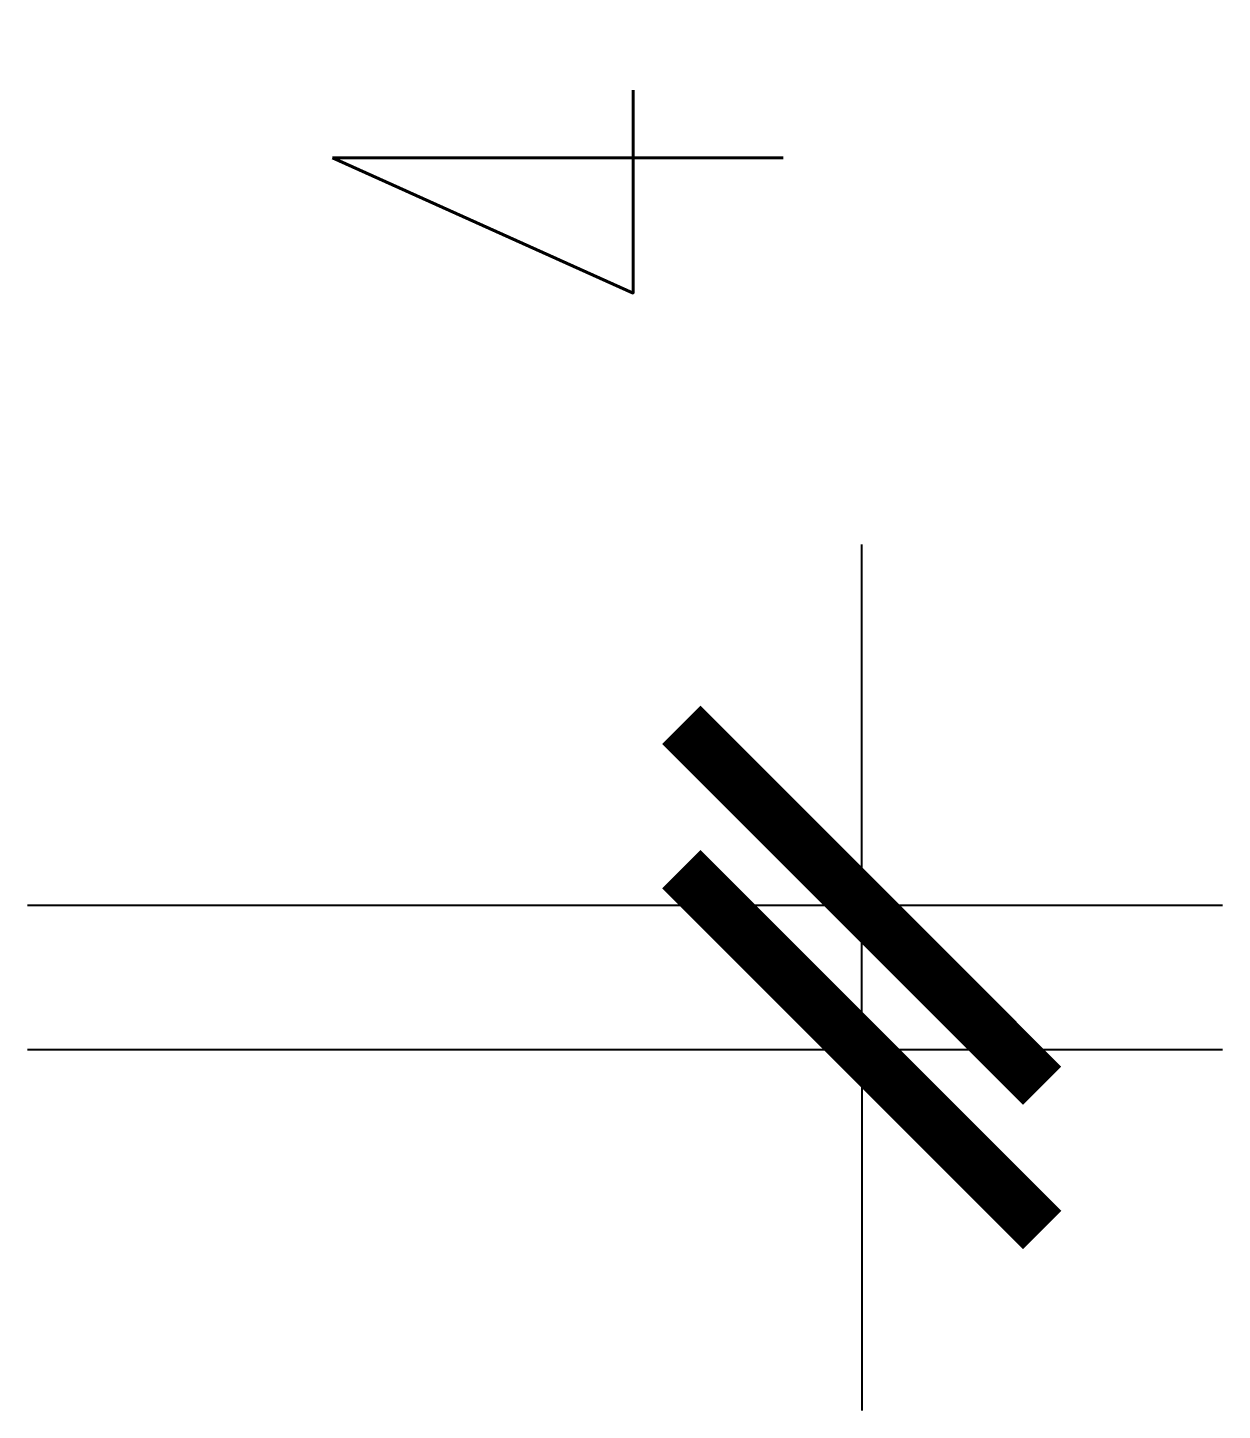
# Model space of a CAD drawing. Extents: x -5343388 to 7033982, y -486386 to 188356.
# Drawn here: x 590275 to 590938, y -4557 to -3791 of the extents above; entities that cross this region are included whole.
import ezdxf

# ---------------------------------------------------------------- set-up
doc = ezdxf.new("R2010")
doc.units = 0
doc.header["$MEASUREMENT"] = 0
doc.linetypes.add('CENTER2', pattern=[1.125, 0.75, -0.125, 0.125, -0.125])
doc.layers.add('3', color=3, linetype='CENTER2')
doc.styles.add('RMS', font='romans.shx', dxfattribs={"width": 0.7, "bigfont": 'vns.shx'})
doc.dimstyles.new('1-10', dxfattribs={"dimtxt": 500, "dimasz": 200, "dimexe": 200, "dimexo": 0, "dimgap": 150, "dimtad": 1, "dimdec": 0, "dimzin": 12, "dimdsep": 46, "dimtxsty": 'RMS', "dimblk1": 'ARCHTICK', "dimblk2": 'ARCHTICK', "dimsah": 1, "dimcen": 0.09, "dimdle": 100, "dimclrd": 1, "dimclre": 1, "dimclrt": 7, "dimadec": 0, "dimazin": 0, "dimtfac": 1, "dimtdec": 0, "dimtix": 1, "dimtmove": 2, "dimatfit": 3, "dimldrblk": 'ARCHTICK', "dimfxl": 1, "dimtvp": 0.249377, "dimtolj": 1, "dimtzin": 12, "dimarcsym": 0})

# ---------------------------------------------------------------- blocks, each defined once
blk = doc.blocks.new('_ArchTick')
at = {"color": 0, "linetype": 'ByBlock', "const_width": 0.15}
blk.add_lwpolyline([(-0.5, -0.5), (0.5, 0.5)], dxfattribs=at)
blk = doc.blocks.new('*D131')
at = {"layer": '3', "color": 1, "linetype": 'ByBlock', "lineweight": -2, "transparency": 16777216}
for p, q in [((590737.94, -4277.47), (590737.94, -4077.47)), ((590275.36, -4277.47), (590937.94, -4277.47)), ((590737.94, -4357.47), (590737.94, -4277.47)), ((590275.36, -4357.47), (590937.94, -4357.47)), ((590737.94, -4357.47), (590737.94, -4557.47))]:
    blk.add_line(p, q, dxfattribs=at)
at = {"layer": 'DEFPOINTS', "color": 0, "linetype": 'ByBlock', "transparency": 16777216}
for p in [(590275.36, -4277.47), (590737.94, -4277.47), (590275.36, -4357.47)]:
    blk.add_point(p, dxfattribs=at)
at = {"layer": '3', "color": 1, "linetype": 'ByBlock', "lineweight": -2, "transparency": 16777216, "xscale": 200, "yscale": 200, "zscale": 200}
for p, rotation in [((590737.94, -4277.47), 270), ((590737.94, -4357.47), 90)]:
    blk.add_blockref('_ArchTick', p, dxfattribs=dict(at, rotation=rotation))
at = {"layer": '3', "color": 7, "linetype": 'ByBlock', "transparency": 16777216, "insert": (590569.42, -3885.6), "char_height": 250, "attachment_point": 5, "rotation": 90, "style": 'RMS'}
blk.add_mtext('\\A1;4', dxfattribs=at)

msp = doc.modelspace()

# ---------------------------------------------------------------- dimensions: what is measured, and where the dimension line sits
at = {"layer": '3', "color": 4, "linetype": 'ByBlock'}
dim = msp.add_linear_dim(base=(590737.93875, -4277.46653, 15998.28234), p1=(590275.35969, -4357.46653, 15998.28234), p2=(590275.35969, -4277.46653, 15998.28234), angle=90, text='4', dimstyle='1-10', override={"dimtxt": 250, "dimgap": 50}, dxfattribs=at)
dim.commit()
dim.dimension.update_dxf_attribs({"geometry": '*D131', "text_midpoint": (590569.42141, -3885.59593, 15998.28234), "dimtype": 160})

doc.saveas('drawing.dxf')
